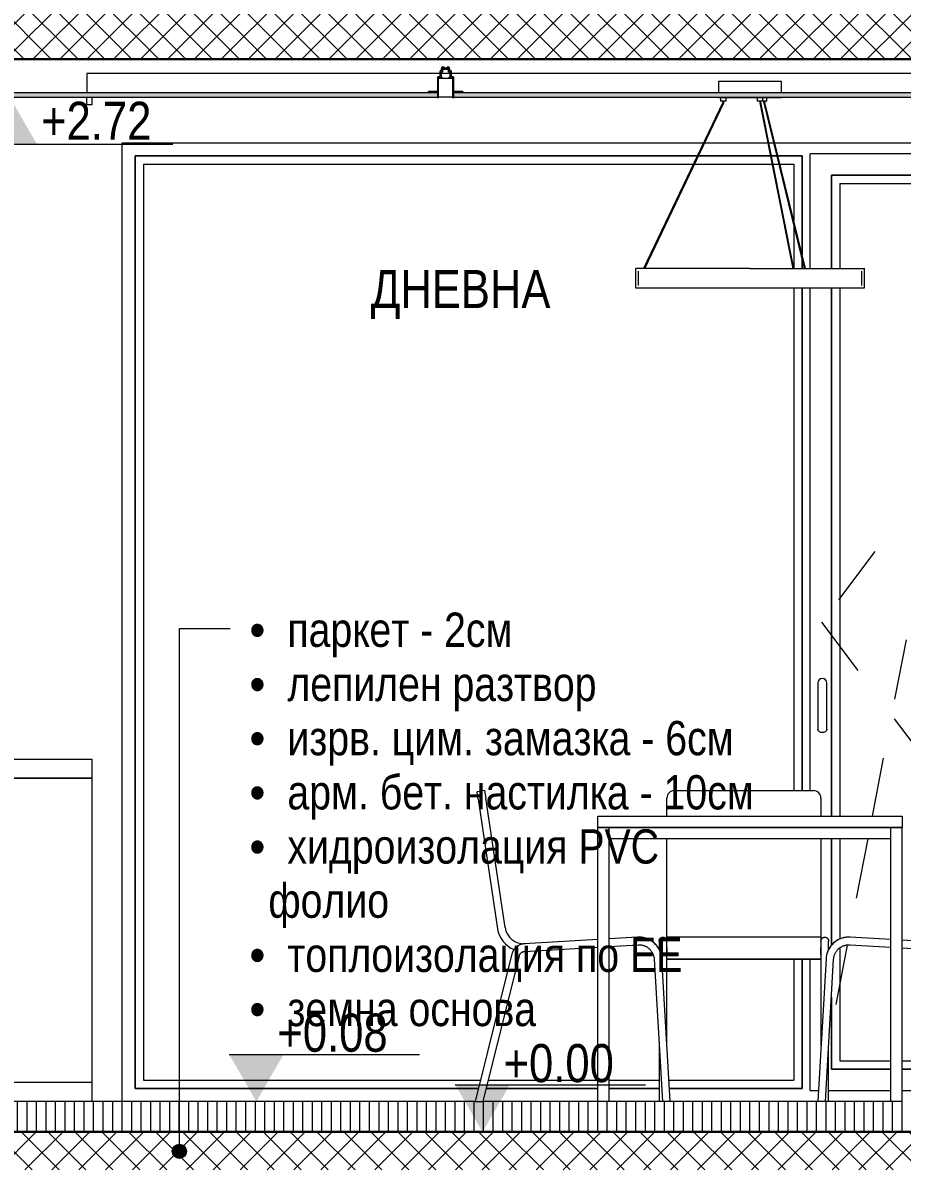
# Model space of a CAD drawing. Header units: centimetres. Extents: x 0 to 25250, y 0 to 2250.
# Drawn here: x 15772 to 16003.1, y 1397 to 1697 of the extents above; entities that cross this region are included whole.
import ezdxf

# ---------------------------------------------------------------- set-up
doc = ezdxf.new("R2010")
doc.units = ezdxf.units.CM
doc.linetypes.add('17-View-1$0$Dash', pattern=[31.75, 15.875, -15.875])
doc.linetypes.add('22-View-1$0$Dash', pattern=[31.75, 15.875, -15.875])
for name, color, linetype, lineweight in [('A-ANNO-NOTE', 7, 'Continuous', 9), ('A-AREA-IDEN', 7, 'Continuous', 9), ('A-CLNG', 7, 'Continuous', 15), ('A-CLNG-PATT', 7, 'Continuous', 15), ('A-FLOR-FNSH', 7, 'Continuous', 9), ('A-FLOR-LEVL', 7, 'Continuous', 9), ('A-FLOR-PATT', 7, 'Continuous', 9), ('A-GLAZ', 7, 'Continuous', 5), ('A-GLAZ-HDLN', 7, '17-View-1$0$Dash', 5), ('A-WALL', 7, 'Continuous', 9), ('E-LITE-EQPM', 7, 'Continuous', 9), ('G-ANNO-DIMS', 7, 'Continuous', 9), ('G-ANNO-TEXT', 7, 'Continuous', 9), ('I-FURN', 7, 'Continuous', 9)]:
    doc.layers.add(name, color=color, linetype=linetype, lineweight=lineweight)
doc.styles.add('22-View-1$0$Arial Narrow', font='ARIALN.TTF', dxfattribs={"height": 10})
doc.styles.add('22-View-1$0$Arial Narrow_1', font='ARIALN.TTF', dxfattribs={"height": 10})
doc.styles.add('22-View-1$0$Arial Narrow_2', font='ARIALN.TTF', dxfattribs={"height": 9})
pattern_1 = [(45, (15996.2383, 1739.3646), (-3.535534, 3.535534), []), (135, (15996.2383, 1739.3646), (-3.535534, -3.535534), [])]

# ---------------------------------------------------------------- blocks, each defined once
blk = doc.blocks.new('ПЛОТ - КУХНЕНСКИ-1872077-5-5')
at = {"layer": 'I-FURN', "color": 253, "true_color": 0xaaaaaa}
for p, q in [((-1392.14, 98), (-1272.14, 98)), ((-1272.14, 98), (-1272.14, 93)), ((-1272.14, 93), (-1392.14, 93)), ((-1392.14, 93), (-1272.14, 93)), ((-1272.14, 93), (-1272.14, 13)), ((-1272.14, 13), (-1392.14, 13)), ((-1272.14, 13), (-1272.14, 8))]:
    blk.add_line(p, q, dxfattribs=at)
blk = doc.blocks.new('DOUBLE - OK_F - 280x252-2419188-5-5')
at = {"layer": 'A-GLAZ'}
for p, q in [((-1260.74, 256.6), (-1260.74, 11.4)), ((-1112.96, 256.6), (-1260.74, 256.6)), ((-1260.74, 256.6), (-1112.96, 256.6)), ((-1260.74, 11.4), (-1260.74, 256.6)), ((-1093.79, 256.6), (-1112.64, 256.6)), ((-1112.64, 256.6), (-1093.79, 256.6)), ((-1092.09, 256.6), (-1093.49, 256.6)), ((-1093.49, 256.6), (-1092.09, 256.6)), ((-1085.44, 256.6), (-1091.8, 256.6)), ((-1091.8, 256.6), (-1085.44, 256.6)), ((-1085.44, 230.57), (-1085.44, 256.6)), ((-1085.44, 256.6), (-1085.44, 230.57)), ((-1083.34, 226.93), (-1083.34, 257.1)), ((-987.04, 257.1), (-1083.34, 257.1)), ((-987.04, 10.9), (-987.04, 257.1)), ((-1258.54, 254.4), (-1114.01, 254.4)), ((-1258.54, 254.4), (-1258.54, 13.6)), ((-1113.69, 254.4), (-1093.35, 254.4)), ((-1093.05, 254.4), (-1091.55, 254.4)), ((-1091.29, 254.4), (-1087.64, 254.4)), ((-1087.64, 254.4), (-1087.64, 239.59)), ((-1077.74, 251.5), (-1077.74, 226.93)), ((-992.64, 251.5), (-1077.74, 251.5)), ((-1077.74, 251.5), (-992.64, 251.5)), ((-1077.74, 226.93), (-1077.74, 251.5)), ((-1075.54, 249.3), (-994.84, 249.3)), ((-1075.54, 249.3), (-1075.54, 226.93)), ((-994.84, 249.3), (-994.84, 18.7)), ((-992.64, 16.5), (-992.64, 251.5)), ((-992.64, 251.5), (-992.64, 16.5)), ((-1087.64, 238.27), (-1087.64, 227.17)), ((-1085.44, 226.93), (-1085.44, 229.23)), ((-1085.44, 229.23), (-1085.44, 226.93)), ((-1087.64, 221.85), (-1087.64, 89.72)), ((-1085.44, 89.72), (-1085.44, 221.85)), ((-1085.44, 221.85), (-1085.44, 89.72)), ((-1083.34, 89.72), (-1083.34, 221.85)), ((-1077.74, 221.85), (-1077.74, 83)), ((-1077.74, 83), (-1077.74, 221.85)), ((-1075.54, 221.85), (-1075.54, 83)), ((-1081.34, 118), (-1081.34, 105.83)), ((-1078.94, 105.83), (-1078.94, 118)), ((-1077.74, 77), (-1077.74, 48.99)), ((-1077.74, 48.99), (-1077.74, 77)), ((-1075.54, 77), (-1075.54, 50.66)), ((-1075.54, 48.25), (-1075.54, 18.7)), ((-1087.64, 45.42), (-1087.64, 13.6)), ((-1085.44, 11.4), (-1085.44, 45.42)), ((-1085.44, 45.42), (-1085.44, 11.4)), ((-1083.34, 10.9), (-1083.34, 45.42)), ((-1077.74, 35.4), (-1077.74, 16.5)), ((-1077.74, 16.5), (-1077.74, 35.4)), ((-1075.54, 18.7), (-1062.14, 18.7)), ((-1059.14, 18.7), (-1034.84, 18.7)), ((-1032.78, 18.7), (-994.84, 18.7)), ((-1077.74, 16.5), (-1062.14, 16.5)), ((-1062.14, 16.5), (-1077.74, 16.5)), ((-1059.14, 16.5), (-1034.29, 16.5)), ((-1034.29, 16.5), (-1059.14, 16.5)), ((-1032.23, 16.5), (-992.64, 16.5)), ((-992.64, 16.5), (-1032.23, 16.5)), ((-1258.54, 13.6), (-1169.98, 13.6)), ((-1167.92, 13.6), (-1139.14, 13.6)), ((-1136.14, 13.6), (-1123, 13.6)), ((-1120.47, 13.6), (-1087.64, 13.6)), ((-1260.74, 11.4), (-1170.53, 11.4)), ((-1170.53, 11.4), (-1260.74, 11.4)), ((-1168.47, 11.4), (-1139.14, 11.4)), ((-1139.14, 11.4), (-1168.47, 11.4)), ((-1136.14, 11.4), (-1123, 11.4)), ((-1123, 11.4), (-1136.14, 11.4)), ((-1120.34, 11.4), (-1085.44, 11.4)), ((-1085.44, 11.4), (-1120.34, 11.4)), ((-1083.34, 10.9), (-1081.17, 10.9)), ((-1078.49, 10.9), (-1062.14, 10.9)), ((-1059.14, 10.9), (-1032.9, 10.9)), ((-1030.84, 10.9), (-987.04, 10.9))]:
    blk.add_line(p, q, dxfattribs=at)
at = {"layer": 'A-GLAZ', "flags": 128}
for points in [[(-1081.34, 105.83), (-1081.32, 105.68), (-1081.25, 105.53), (-1081.14, 105.39), (-1080.99, 105.27), (-1080.81, 105.18), (-1080.6, 105.1), (-1080.38, 105.06), (-1080.14, 105.04), (-1079.91, 105.06), (-1079.68, 105.1), (-1079.48, 105.18), (-1079.3, 105.27), (-1079.15, 105.39), (-1079.04, 105.53), (-1078.97, 105.68), (-1078.94, 105.83)], [(-1081.25, 105.53), (-1081.32, 105.68), (-1081.34, 105.83)], [(-1078.94, 105.83), (-1078.97, 105.68), (-1079.04, 105.53)]]:
    blk.add_lwpolyline(points, dxfattribs=at)
at = {"layer": 'A-GLAZ'}
blk.add_arc((-1080.14, 118), 1.2, 0, 180, dxfattribs=at)
at = {"layer": 'A-GLAZ-HDLN'}
for p, q in [((-990.04, 254.1), (-1080.34, 134)), ((-1034.14, 254.1), (-1067.05, 83)), ((-990.04, 13.9), (-1034.14, 254.1)), ((-1080.34, 134), (-1034.99, 73.68)), ((-1068.21, 77), (-1073.18, 51.15)), ((-1033.31, 71.44), (-990.04, 13.9)), ((-1073.58, 49.05), (-1078.41, 23.95))]:
    blk.add_line(p, q, dxfattribs=at)
blk = doc.blocks.new('Stuhl-04 - Typ1-2238233-5-5')
at = {"layer": 'I-FURN', "color": 253, "true_color": 0xaaaaaa}
for p, q in [((-1168.89, 89.72), (-1170.87, 89.42)), ((-1170.57, 87.44), (-1170.87, 89.42)), ((-1170.57, 87.44), (-1165.49, 53.41)), ((-1168.89, 89.72), (-1168.59, 87.74)), ((-1163.51, 53.71), (-1168.59, 87.74)), ((-1128.67, 51.18), (-1136.14, 50.74)), ((-1139.14, 50.57), (-1158.51, 49.44)), ((-1158.39, 47.45), (-1139.14, 48.57)), ((-1136.14, 48.74), (-1128.55, 49.18)), ((-1161.7, 46.8), (-1171.37, 8)), ((-1169.31, 8), (-1159.76, 46.31)), ((-1124.33, 45.42), (-1122.15, 8)), ((-1120.15, 8.06), (-1122.33, 45.54)), ((-1120.15, 8.06), (-1121.15, 8))]:
    blk.add_line(p, q, dxfattribs=at)
at = {"layer": 'I-FURN', "color": 253, "true_color": 0xaaaaaa, "flags": 128}
for points in [[(-1122.33, 45.54), (-1122.35, 45.78), (-1122.38, 46.02), (-1122.41, 46.25), (-1122.46, 46.49), (-1122.52, 46.72), (-1122.58, 46.95), (-1122.66, 47.18), (-1122.74, 47.4), (-1122.84, 47.63), (-1122.94, 47.84), (-1123.05, 48.06), (-1123.17, 48.26), (-1123.29, 48.47), (-1123.43, 48.67), (-1123.57, 48.86), (-1123.72, 49.05), (-1123.88, 49.23), (-1124.05, 49.4), (-1124.22, 49.57), (-1124.4, 49.73), (-1124.58, 49.88), (-1124.77, 50.03), (-1124.97, 50.17), (-1125.17, 50.3), (-1125.38, 50.42), (-1125.59, 50.53), (-1125.8, 50.64), (-1126.02, 50.73), (-1126.25, 50.82), (-1126.47, 50.9), (-1126.7, 50.97), (-1126.94, 51.03), (-1127.17, 51.08), (-1127.41, 51.12), (-1127.65, 51.15), (-1127.88, 51.17), (-1128.12, 51.19), (-1128.36, 51.19), (-1128.6, 51.18), (-1128.67, 51.18)], [(-1122.33, 45.54), (-1122.35, 45.78), (-1122.38, 46.02), (-1122.41, 46.25), (-1122.46, 46.49), (-1122.52, 46.72), (-1122.58, 46.95), (-1122.66, 47.18), (-1122.74, 47.4), (-1122.84, 47.63), (-1122.94, 47.84), (-1123.05, 48.06), (-1123.17, 48.26), (-1123.29, 48.47), (-1123.43, 48.67), (-1123.57, 48.86), (-1123.72, 49.05), (-1123.88, 49.23), (-1124.05, 49.4), (-1124.22, 49.57), (-1124.4, 49.73), (-1124.58, 49.88), (-1124.77, 50.03), (-1124.97, 50.17), (-1125.17, 50.3), (-1125.38, 50.42), (-1125.59, 50.53), (-1125.8, 50.64), (-1126.02, 50.73), (-1126.25, 50.82), (-1126.47, 50.9), (-1126.7, 50.97), (-1126.94, 51.03), (-1127.17, 51.08), (-1127.41, 51.12), (-1127.65, 51.15), (-1127.88, 51.17), (-1128.12, 51.19), (-1128.36, 51.19), (-1128.6, 51.18), (-1128.67, 51.18)], [(-1158.51, 49.44), (-1158.65, 49.43), (-1158.79, 49.42), (-1158.93, 49.39), (-1159.06, 49.37), (-1159.2, 49.33), (-1159.33, 49.29), (-1159.47, 49.25), (-1159.6, 49.2), (-1159.73, 49.15), (-1159.85, 49.09), (-1159.98, 49.02), (-1160.1, 48.95), (-1160.22, 48.88), (-1160.33, 48.8), (-1160.45, 48.72), (-1160.55, 48.63), (-1160.66, 48.54), (-1160.76, 48.44), (-1160.86, 48.34), (-1160.95, 48.24), (-1161.04, 48.13), (-1161.13, 48.02), (-1161.21, 47.9), (-1161.28, 47.79), (-1161.36, 47.67), (-1161.42, 47.54), (-1161.48, 47.42), (-1161.54, 47.29), (-1161.59, 47.16), (-1161.64, 47.03), (-1161.68, 46.89), (-1161.7, 46.8)], [(-1128.55, 49.18), (-1128.39, 49.19), (-1128.23, 49.19), (-1128.07, 49.18), (-1127.91, 49.17), (-1127.75, 49.15), (-1127.6, 49.12), (-1127.44, 49.09), (-1127.28, 49.05), (-1127.13, 49.01), (-1126.98, 48.96), (-1126.83, 48.9), (-1126.68, 48.84), (-1126.54, 48.77), (-1126.4, 48.7), (-1126.26, 48.62), (-1126.12, 48.53), (-1125.99, 48.44), (-1125.86, 48.34), (-1125.74, 48.24), (-1125.62, 48.14), (-1125.5, 48.03), (-1125.39, 47.91), (-1125.28, 47.79), (-1125.18, 47.67), (-1125.09, 47.54), (-1124.99, 47.41), (-1124.91, 47.28), (-1124.83, 47.14), (-1124.75, 47), (-1124.68, 46.85), (-1124.62, 46.71), (-1124.56, 46.56), (-1124.51, 46.41), (-1124.46, 46.25), (-1124.42, 46.1), (-1124.39, 45.94), (-1124.36, 45.78), (-1124.34, 45.62), (-1124.33, 45.46), (-1124.33, 45.42)], [(-1161.15, 47.98), (-1161.21, 47.9), (-1161.28, 47.79), (-1161.36, 47.67), (-1161.42, 47.54), (-1161.48, 47.42), (-1161.54, 47.29), (-1161.59, 47.16), (-1161.64, 47.03), (-1161.68, 46.89), (-1161.7, 46.8)], [(-1159.76, 46.31), (-1159.75, 46.37), (-1159.73, 46.43), (-1159.71, 46.48), (-1159.68, 46.54), (-1159.66, 46.59), (-1159.63, 46.65), (-1159.6, 46.7), (-1159.57, 46.75), (-1159.54, 46.8), (-1159.5, 46.85), (-1159.47, 46.9), (-1159.43, 46.94), (-1159.39, 46.99), (-1159.35, 47.03), (-1159.3, 47.07), (-1159.26, 47.11), (-1159.21, 47.15), (-1159.16, 47.18), (-1159.11, 47.21), (-1159.06, 47.25), (-1159.01, 47.27), (-1158.95, 47.3), (-1158.9, 47.33), (-1158.84, 47.35), (-1158.79, 47.37), (-1158.73, 47.39), (-1158.67, 47.4), (-1158.61, 47.42), (-1158.55, 47.43), (-1158.49, 47.44), (-1158.43, 47.44), (-1158.39, 47.45)], [(-1171.37, 8), (-1171.34, 8), (-1171.26, 8), (-1171.11, 8), (-1170.93, 8), (-1170.71, 8), (-1170.47, 8), (-1170.22, 8), (-1169.98, 8), (-1169.76, 8), (-1169.57, 8), (-1169.43, 8), (-1169.34, 8), (-1169.31, 8)], [(-1121.15, 8), (-1121.37, 8), (-1121.58, 8), (-1121.77, 8), (-1121.93, 8), (-1122.05, 8), (-1122.12, 8), (-1122.15, 8)]]:
    blk.add_lwpolyline(points, dxfattribs=at)
at = {"layer": 'I-FURN', "color": 253, "true_color": 0xaaaaaa}
for centre, radius, start, end in [((-1158.56, 54.45), 7, 188.5, 248.4341), ((-1158.56, 54.45), 5, 188.5, 273.3303), ((-1128.32, 45.19), 6, 73.3016, 93.3303), ((-1128.32, 45.19), 6, 28.3016, 68.3589), ((-1128.32, 45.19), 6, 3.3303, 23.3589)]:
    blk.add_arc(centre, radius, start, end, dxfattribs=at)
blk = doc.blocks.new('Stuhl-04 - Typ1-V1-5-5')
at = {"layer": 'I-FURN', "color": 253, "true_color": 0xaaaaaa, "flags": 128}
for points in [[(-1122.94, 47.84), (-1123.05, 48.06), (-1123.17, 48.26), (-1123.29, 48.47), (-1123.43, 48.67), (-1123.57, 48.86), (-1123.72, 49.05), (-1123.88, 49.23), (-1124.05, 49.4), (-1124.22, 49.57), (-1124.4, 49.73), (-1124.58, 49.88), (-1124.77, 50.03), (-1124.97, 50.17), (-1125.17, 50.3), (-1125.38, 50.42), (-1125.59, 50.53), (-1125.8, 50.64), (-1126.02, 50.73), (-1126.25, 50.82), (-1126.47, 50.9), (-1126.7, 50.97), (-1126.94, 51.03), (-1127.17, 51.08), (-1127.41, 51.12), (-1127.65, 51.15), (-1127.88, 51.17), (-1128.12, 51.19), (-1128.36, 51.19), (-1128.6, 51.18), (-1128.67, 51.18)], [(-1122.33, 45.54), (-1122.35, 45.78), (-1122.38, 46.02), (-1122.41, 46.25), (-1122.46, 46.49), (-1122.52, 46.72), (-1122.58, 46.95), (-1122.66, 47.18), (-1122.74, 47.4), (-1122.84, 47.63), (-1122.94, 47.84), (-1123.05, 48.06), (-1123.17, 48.26), (-1123.29, 48.47), (-1123.43, 48.67), (-1123.57, 48.86), (-1123.72, 49.05), (-1123.88, 49.23), (-1124.05, 49.4), (-1124.22, 49.57), (-1124.4, 49.73), (-1124.58, 49.88), (-1124.77, 50.03), (-1124.97, 50.17), (-1125.17, 50.3), (-1125.38, 50.42), (-1125.59, 50.53), (-1125.8, 50.64), (-1126.02, 50.73), (-1126.25, 50.82), (-1126.47, 50.9), (-1126.7, 50.97), (-1126.94, 51.03), (-1127.17, 51.08), (-1127.41, 51.12), (-1127.65, 51.15), (-1127.88, 51.17), (-1128.12, 51.19), (-1128.36, 51.19), (-1128.6, 51.18), (-1128.67, 51.18)], [(-1161.15, 47.98), (-1161.21, 47.9), (-1161.28, 47.79), (-1161.36, 47.67), (-1161.42, 47.54), (-1161.48, 47.42), (-1161.54, 47.29), (-1161.59, 47.16), (-1161.64, 47.03), (-1161.68, 46.89), (-1161.7, 46.8)], [(-1161.15, 47.98), (-1161.21, 47.9), (-1161.28, 47.79), (-1161.36, 47.67), (-1161.42, 47.54), (-1161.48, 47.42), (-1161.54, 47.29), (-1161.59, 47.16), (-1161.64, 47.03), (-1161.68, 46.89), (-1161.7, 46.8)]]:
    blk.add_lwpolyline(points, dxfattribs=at)
blk = doc.blocks.new('Stuhl-04 - Typ1-2239621-5-5')
at = {"layer": 'I-FURN', "color": 253, "true_color": 0xaaaaaa}
for p, q in [((-1032.89, 87.74), (-1037.98, 53.71)), ((-1036, 53.41), (-1030.92, 87.44)), ((-1032.89, 87.74), (-1032.6, 89.72)), ((-1030.62, 89.42), (-1032.6, 89.72)), ((-1030.62, 89.42), (-1030.92, 87.44)), ((-1062.14, 50.56), (-1072.82, 51.18)), ((-1072.93, 49.18), (-1062.14, 48.55)), ((-1042.98, 49.44), (-1059.14, 50.38)), ((-1059.14, 48.38), (-1043.09, 47.45)), ((-1079.16, 45.54), (-1081.34, 8.06)), ((-1079.34, 8), (-1077.16, 45.42)), ((-1041.73, 46.31), (-1032.17, 8)), ((-1030.11, 8), (-1039.79, 46.8)), ((-1080.34, 8), (-1081.34, 8.06))]:
    blk.add_line(p, q, dxfattribs=at)
at = {"layer": 'I-FURN', "color": 253, "true_color": 0xaaaaaa, "flags": 128}
for points in [[(-1072.82, 51.18), (-1073.06, 51.19), (-1073.3, 51.19), (-1073.54, 51.18), (-1073.78, 51.16), (-1074.02, 51.13), (-1074.25, 51.09), (-1074.49, 51.04), (-1074.72, 50.98), (-1074.95, 50.92), (-1075.18, 50.84), (-1075.4, 50.76), (-1075.62, 50.66), (-1075.84, 50.56), (-1076.05, 50.45), (-1076.26, 50.33), (-1076.46, 50.2), (-1076.66, 50.07), (-1076.85, 49.92), (-1077.04, 49.77), (-1077.22, 49.61), (-1077.39, 49.45), (-1077.56, 49.27), (-1077.72, 49.1), (-1077.87, 48.91), (-1078.02, 48.72), (-1078.16, 48.52), (-1078.29, 48.32), (-1078.41, 48.11), (-1078.52, 47.9), (-1078.62, 47.68), (-1078.72, 47.46), (-1078.81, 47.24), (-1078.88, 47.01), (-1078.95, 46.78), (-1079.01, 46.55), (-1079.06, 46.32), (-1079.1, 46.08), (-1079.13, 45.84), (-1079.15, 45.6), (-1079.16, 45.54)], [(-1072.82, 51.18), (-1073.06, 51.19), (-1073.3, 51.19), (-1073.54, 51.18), (-1073.78, 51.16), (-1074.02, 51.13), (-1074.25, 51.09), (-1074.49, 51.04), (-1074.72, 50.98), (-1074.95, 50.92), (-1075.18, 50.84), (-1075.4, 50.76), (-1075.62, 50.66), (-1075.84, 50.56), (-1076.05, 50.45), (-1076.26, 50.33), (-1076.46, 50.2), (-1076.66, 50.07), (-1076.85, 49.92), (-1077.04, 49.77), (-1077.22, 49.61), (-1077.39, 49.45), (-1077.56, 49.27), (-1077.72, 49.1), (-1077.87, 48.91), (-1078.02, 48.72), (-1078.16, 48.52), (-1078.29, 48.32), (-1078.41, 48.11), (-1078.52, 47.9), (-1078.62, 47.68), (-1078.72, 47.46), (-1078.81, 47.24), (-1078.88, 47.01), (-1078.95, 46.78), (-1079.01, 46.55), (-1079.06, 46.32), (-1079.1, 46.08), (-1079.13, 45.84), (-1079.15, 45.6), (-1079.16, 45.54)], [(-1077.16, 45.42), (-1077.15, 45.58), (-1077.13, 45.74), (-1077.1, 45.9), (-1077.07, 46.05), (-1077.03, 46.21), (-1076.99, 46.36), (-1076.94, 46.52), (-1076.88, 46.67), (-1076.82, 46.81), (-1076.75, 46.96), (-1076.68, 47.1), (-1076.6, 47.24), (-1076.52, 47.38), (-1076.43, 47.51), (-1076.33, 47.64), (-1076.23, 47.76), (-1076.13, 47.88), (-1076.02, 48), (-1075.9, 48.11), (-1075.78, 48.22), (-1075.66, 48.32), (-1075.53, 48.42), (-1075.4, 48.51), (-1075.27, 48.59), (-1075.13, 48.68), (-1074.99, 48.75), (-1074.84, 48.82), (-1074.7, 48.88), (-1074.55, 48.94), (-1074.4, 49), (-1074.24, 49.04), (-1074.09, 49.08), (-1073.93, 49.12), (-1073.78, 49.14), (-1073.62, 49.16), (-1073.46, 49.18), (-1073.3, 49.19), (-1073.14, 49.19), (-1072.98, 49.18), (-1072.93, 49.18)], [(-1039.79, 46.8), (-1039.82, 46.93), (-1039.86, 47.06), (-1039.91, 47.2), (-1039.96, 47.33), (-1040.02, 47.45), (-1040.08, 47.58), (-1040.15, 47.7), (-1040.22, 47.82), (-1040.3, 47.94), (-1040.38, 48.05), (-1040.47, 48.16), (-1040.56, 48.27), (-1040.66, 48.37), (-1040.75, 48.47), (-1040.86, 48.57), (-1040.96, 48.66), (-1041.07, 48.74), (-1041.19, 48.82), (-1041.3, 48.9), (-1041.42, 48.97), (-1041.55, 49.04), (-1041.67, 49.11), (-1041.8, 49.16), (-1041.93, 49.22), (-1042.06, 49.26), (-1042.19, 49.31), (-1042.33, 49.34), (-1042.46, 49.37), (-1042.6, 49.4), (-1042.74, 49.42), (-1042.88, 49.44), (-1042.98, 49.44)], [(-1043.09, 47.45), (-1043.03, 47.44), (-1042.98, 47.43), (-1042.92, 47.43), (-1042.86, 47.41), (-1042.8, 47.4), (-1042.74, 47.38), (-1042.68, 47.36), (-1042.63, 47.34), (-1042.57, 47.32), (-1042.52, 47.29), (-1042.47, 47.27), (-1042.41, 47.24), (-1042.36, 47.2), (-1042.31, 47.17), (-1042.26, 47.14), (-1042.22, 47.1), (-1042.17, 47.06), (-1042.13, 47.02), (-1042.09, 46.97), (-1042.05, 46.93), (-1042.01, 46.88), (-1041.97, 46.84), (-1041.94, 46.79), (-1041.9, 46.74), (-1041.87, 46.68), (-1041.85, 46.63), (-1041.82, 46.58), (-1041.8, 46.52), (-1041.77, 46.47), (-1041.75, 46.41), (-1041.74, 46.35), (-1041.73, 46.31)], [(-1039.79, 46.8), (-1039.82, 46.93), (-1039.86, 47.06), (-1039.91, 47.2), (-1039.96, 47.33), (-1040.02, 47.45), (-1040.08, 47.58), (-1040.15, 47.7), (-1040.22, 47.82), (-1040.3, 47.94)], [(-1079.34, 8), (-1079.36, 8), (-1079.44, 8), (-1079.56, 8), (-1079.72, 8), (-1079.9, 8), (-1080.12, 8), (-1080.34, 8)], [(-1032.17, 8), (-1032.14, 8), (-1032.06, 8), (-1031.91, 8), (-1031.73, 8), (-1031.51, 8), (-1031.27, 8), (-1031.02, 8), (-1030.78, 8), (-1030.56, 8), (-1030.37, 8), (-1030.23, 8), (-1030.14, 8), (-1030.11, 8)]]:
    blk.add_lwpolyline(points, dxfattribs=at)
at = {"layer": 'I-FURN', "color": 253, "true_color": 0xaaaaaa}
for centre, radius, start, end in [((-1073.17, 45.19), 6, 86.6697, 106.6984), ((-1042.92, 54.45), 5, 266.6697, 351.5), ((-1042.92, 54.45), 7, 291.5659, 351.5), ((-1073.17, 45.19), 6, 111.6411, 151.6984), ((-1073.17, 45.19), 6, 156.6411, 176.6697)]:
    blk.add_arc(centre, radius, start, end, dxfattribs=at)
blk = doc.blocks.new('Stuhl-04 - Typ1-V2-5-5')
at = {"layer": 'I-FURN', "color": 253, "true_color": 0xaaaaaa, "flags": 128}
for points in [[(-1072.82, 51.18), (-1073.06, 51.19), (-1073.3, 51.19), (-1073.54, 51.18), (-1073.78, 51.16), (-1074.02, 51.13), (-1074.25, 51.09), (-1074.49, 51.04), (-1074.72, 50.98), (-1074.95, 50.92), (-1075.18, 50.84), (-1075.4, 50.76), (-1075.62, 50.66), (-1075.84, 50.56), (-1076.05, 50.45), (-1076.26, 50.33), (-1076.46, 50.2), (-1076.66, 50.07), (-1076.85, 49.92), (-1077.04, 49.77), (-1077.22, 49.61), (-1077.39, 49.45), (-1077.56, 49.27), (-1077.72, 49.1), (-1077.87, 48.91), (-1078.02, 48.72), (-1078.16, 48.52), (-1078.29, 48.32), (-1078.41, 48.11), (-1078.52, 47.9), (-1078.62, 47.68), (-1078.72, 47.46), (-1078.81, 47.24), (-1078.88, 47.01), (-1078.95, 46.78), (-1079.01, 46.55), (-1079.06, 46.32), (-1079.1, 46.08), (-1079.13, 45.84), (-1079.15, 45.6), (-1079.16, 45.54)], [(-1072.82, 51.18), (-1073.06, 51.19), (-1073.3, 51.19), (-1073.54, 51.18), (-1073.78, 51.16), (-1074.02, 51.13), (-1074.25, 51.09), (-1074.49, 51.04), (-1074.72, 50.98), (-1074.95, 50.92), (-1075.18, 50.84), (-1075.4, 50.76), (-1075.62, 50.66), (-1075.84, 50.56), (-1076.05, 50.45), (-1076.26, 50.33), (-1076.46, 50.2), (-1076.66, 50.07), (-1076.85, 49.92), (-1077.04, 49.77), (-1077.22, 49.61), (-1077.39, 49.45), (-1077.56, 49.27), (-1077.72, 49.1), (-1077.87, 48.91), (-1078.02, 48.72), (-1078.16, 48.52), (-1078.29, 48.32), (-1078.41, 48.11), (-1078.46, 48.01)], [(-1039.79, 46.8), (-1039.82, 46.93), (-1039.86, 47.06), (-1039.91, 47.2), (-1039.96, 47.33), (-1040.02, 47.45), (-1040.08, 47.58), (-1040.15, 47.7), (-1040.22, 47.82), (-1040.3, 47.94)], [(-1039.79, 46.8), (-1039.82, 46.93), (-1039.86, 47.06), (-1039.91, 47.2), (-1039.96, 47.33), (-1040.02, 47.45), (-1040.08, 47.58), (-1040.15, 47.7), (-1040.22, 47.82), (-1040.3, 47.94)]]:
    blk.add_lwpolyline(points, dxfattribs=at)
blk = doc.blocks.new('Stuhl-04 - Typ1-V3-5-5')
at = {"layer": 'I-FURN', "color": 253, "true_color": 0xaaaaaa}
for p, q in [((-1120.99, 83), (-1120.99, 87.74)), ((-1118.99, 89.72), (-1082.49, 89.72)), ((-1080.49, 87.74), (-1080.49, 83)), ((-1120.99, 53.71), (-1120.99, 77)), ((-1080.49, 77), (-1080.49, 53.71)), ((-1120.99, 51.16), (-1120.99, 53.71)), ((-1080.49, 51.19), (-1120.99, 51.19)), ((-1120.99, 45.54), (-1120.99, 51.18)), ((-1080.49, 53.71), (-1080.49, 51.16)), ((-1080.49, 51.18), (-1080.49, 45.54)), ((-1123, 50.18), (-1123, 48.44)), ((-1121, 48.44), (-1121, 50.18)), ((-1080.49, 50.18), (-1080.49, 48.44)), ((-1078.49, 48.44), (-1078.49, 50.18)), ((-1121, 45.48), (-1121, 46.55)), ((-1121, 22.71), (-1121, 45.48)), ((-1120.99, 45.42), (-1120.99, 45.54)), ((-1120.99, 45.54), (-1080.49, 45.54)), ((-1120.99, 45.42), (-1080.49, 45.42)), ((-1080.49, 46.55), (-1080.49, 45.48)), ((-1080.49, 45.54), (-1080.49, 45.42)), ((-1080.49, 45.48), (-1080.49, 22.71)), ((-1123, 22.65), (-1123, 8)), ((-1078.49, 8), (-1078.49, 22.65))]:
    blk.add_line(p, q, dxfattribs=at)
at = {"layer": 'I-FURN', "color": 253, "true_color": 0xaaaaaa, "flags": 128}
for points in [[(-1123, 50.19), (-1123, 50.23), (-1123, 50.27), (-1122.99, 50.31), (-1122.99, 50.35), (-1122.98, 50.39), (-1122.97, 50.43), (-1122.96, 50.47), (-1122.95, 50.5), (-1122.94, 50.54), (-1122.92, 50.58), (-1122.91, 50.62), (-1122.89, 50.65), (-1122.87, 50.69), (-1122.85, 50.72), (-1122.83, 50.75), (-1122.8, 50.79), (-1122.78, 50.82), (-1122.75, 50.85), (-1122.73, 50.88), (-1122.7, 50.91), (-1122.67, 50.93), (-1122.64, 50.96), (-1122.61, 50.98), (-1122.57, 51.01), (-1122.54, 51.03), (-1122.51, 51.05), (-1122.47, 51.07), (-1122.44, 51.09), (-1122.4, 51.11), (-1122.36, 51.12), (-1122.33, 51.14), (-1122.29, 51.15), (-1122.25, 51.16), (-1122.21, 51.17), (-1122.17, 51.17), (-1122.13, 51.18), (-1122.09, 51.19), (-1122.05, 51.19), (-1122.01, 51.19), (-1122, 51.19)], [(-1122, 51.19), (-1121.96, 51.19), (-1121.92, 51.19), (-1121.88, 51.18), (-1121.84, 51.18), (-1121.8, 51.17), (-1121.76, 51.16), (-1121.73, 51.15), (-1121.69, 51.14), (-1121.65, 51.13), (-1121.61, 51.11), (-1121.58, 51.09), (-1121.54, 51.08), (-1121.5, 51.06), (-1121.47, 51.04), (-1121.44, 51.01), (-1121.4, 50.99), (-1121.37, 50.97), (-1121.34, 50.94), (-1121.31, 50.91), (-1121.28, 50.89), (-1121.26, 50.86), (-1121.23, 50.83), (-1121.21, 50.8), (-1121.18, 50.76), (-1121.16, 50.73), (-1121.14, 50.7), (-1121.12, 50.66), (-1121.1, 50.63), (-1121.08, 50.59), (-1121.07, 50.55), (-1121.06, 50.51), (-1121.04, 50.48), (-1121.03, 50.44), (-1121.02, 50.4), (-1121.02, 50.36), (-1121.01, 50.32), (-1121.01, 50.28), (-1121, 50.24), (-1121, 50.2), (-1121, 50.19)], [(-1080.49, 50.19), (-1080.48, 50.23), (-1080.48, 50.27), (-1080.48, 50.31), (-1080.47, 50.35), (-1080.47, 50.39), (-1080.46, 50.43), (-1080.45, 50.47), (-1080.43, 50.5), (-1080.42, 50.54), (-1080.41, 50.58), (-1080.39, 50.62), (-1080.37, 50.65), (-1080.35, 50.69), (-1080.33, 50.72), (-1080.31, 50.75), (-1080.29, 50.79), (-1080.26, 50.82), (-1080.24, 50.85), (-1080.21, 50.88), (-1080.18, 50.91), (-1080.15, 50.93), (-1080.12, 50.96), (-1080.09, 50.98), (-1080.06, 51.01), (-1080.03, 51.03), (-1079.99, 51.05), (-1079.96, 51.07), (-1079.92, 51.09), (-1079.88, 51.11), (-1079.85, 51.12), (-1079.81, 51.14), (-1079.77, 51.15), (-1079.73, 51.16), (-1079.69, 51.17), (-1079.66, 51.17), (-1079.62, 51.18), (-1079.58, 51.19), (-1079.54, 51.19), (-1079.5, 51.19), (-1079.49, 51.19)], [(-1079.49, 51.19), (-1079.45, 51.19), (-1079.41, 51.19), (-1079.37, 51.18), (-1079.33, 51.18), (-1079.29, 51.17), (-1079.25, 51.16), (-1079.21, 51.15), (-1079.17, 51.14), (-1079.13, 51.13), (-1079.1, 51.11), (-1079.06, 51.09), (-1079.02, 51.08), (-1078.99, 51.06), (-1078.95, 51.04), (-1078.92, 51.01), (-1078.89, 50.99), (-1078.86, 50.97), (-1078.83, 50.94), (-1078.8, 50.91), (-1078.77, 50.89), (-1078.74, 50.86), (-1078.71, 50.83), (-1078.69, 50.8), (-1078.67, 50.76), (-1078.64, 50.73), (-1078.62, 50.7), (-1078.6, 50.66), (-1078.59, 50.63), (-1078.57, 50.59), (-1078.55, 50.55), (-1078.54, 50.51), (-1078.53, 50.48), (-1078.52, 50.44), (-1078.51, 50.4), (-1078.5, 50.36), (-1078.49, 50.32), (-1078.49, 50.28), (-1078.49, 50.24), (-1078.49, 50.2), (-1078.49, 50.19)], [(-1123, 50.18), (-1123, 50.19), (-1123, 50.19)], [(-1123, 50.19), (-1123, 50.19), (-1123, 50.17), (-1123, 50.15), (-1123, 50.13), (-1123, 50.09), (-1123, 50.05), (-1123, 49.99), (-1123, 49.94), (-1123, 49.87), (-1123, 49.79), (-1123, 49.71), (-1123, 49.62), (-1123, 49.53), (-1123, 49.43), (-1123, 49.32), (-1123, 49.2), (-1123, 49.08), (-1123, 48.95), (-1123, 48.81), (-1123, 48.67), (-1123, 48.53), (-1123, 48.38), (-1123, 48.22), (-1123, 48.06), (-1123, 47.91)], [(-1123, 47.94), (-1123, 48), (-1123, 48.06), (-1123, 48.11), (-1123, 48.16), (-1123, 48.2), (-1123, 48.25), (-1123, 48.28), (-1123, 48.32), (-1123, 48.35), (-1123, 48.37), (-1123, 48.4), (-1123, 48.41), (-1123, 48.43), (-1123, 48.44), (-1123, 48.44)], [(-1121, 45.48), (-1121, 45.68), (-1121, 45.88), (-1121, 46.08), (-1121, 46.27), (-1121, 46.47), (-1121, 46.66), (-1121, 46.85), (-1121, 47.04), (-1121, 47.22), (-1121, 47.4), (-1121, 47.58), (-1121, 47.75), (-1121, 47.92), (-1121, 48.09), (-1121, 48.25), (-1121, 48.4), (-1121, 48.55), (-1121, 48.7), (-1121, 48.84), (-1121, 48.97), (-1121, 49.1), (-1121, 49.22), (-1121, 49.34), (-1121, 49.44), (-1121, 49.55), (-1121, 49.64), (-1121, 49.73), (-1121, 49.81), (-1121, 49.88), (-1121, 49.95), (-1121, 50), (-1121, 50.05), (-1121, 50.1), (-1121, 50.13), (-1121, 50.16), (-1121, 50.18), (-1121, 50.19), (-1121, 50.19)], [(-1121, 50.19), (-1121, 50.19), (-1121, 50.18)], [(-1121, 48.44), (-1121, 48.44), (-1121, 48.42), (-1121, 48.41), (-1121, 48.39), (-1121, 48.37), (-1121, 48.34), (-1121, 48.31), (-1121, 48.27), (-1121, 48.23), (-1121, 48.19), (-1121, 48.14), (-1121, 48.1), (-1121, 48.04), (-1121, 47.99), (-1121, 47.93), (-1121, 47.86), (-1121, 47.8), (-1121, 47.73), (-1121, 47.66), (-1121, 47.58), (-1121, 47.51), (-1121, 47.43), (-1121, 47.35), (-1121, 47.26), (-1121, 47.18), (-1121, 47.09), (-1121, 47), (-1121, 46.91), (-1121, 46.81), (-1121, 46.72), (-1121, 46.62), (-1121, 46.55)], [(-1080.49, 50.18), (-1080.49, 50.19), (-1080.49, 50.19)], [(-1080.49, 50.19), (-1080.49, 50.19), (-1080.49, 50.17), (-1080.49, 50.15), (-1080.49, 50.13), (-1080.49, 50.09), (-1080.49, 50.05), (-1080.49, 49.99), (-1080.49, 49.94), (-1080.49, 49.87), (-1080.49, 49.79), (-1080.49, 49.71), (-1080.49, 49.62), (-1080.49, 49.53), (-1080.49, 49.43), (-1080.49, 49.32), (-1080.49, 49.2), (-1080.49, 49.08), (-1080.49, 48.95), (-1080.49, 48.81), (-1080.49, 48.67), (-1080.49, 48.53), (-1080.49, 48.38), (-1080.49, 48.22), (-1080.49, 48.06), (-1080.49, 47.89), (-1080.49, 47.72), (-1080.49, 47.55), (-1080.49, 47.37), (-1080.49, 47.19), (-1080.49, 47), (-1080.49, 46.81), (-1080.49, 46.62), (-1080.49, 46.43), (-1080.49, 46.24), (-1080.49, 46.04), (-1080.49, 45.84), (-1080.49, 45.64), (-1080.49, 45.48)], [(-1080.49, 46.55), (-1080.49, 46.65), (-1080.49, 46.75), (-1080.49, 46.84), (-1080.49, 46.93), (-1080.49, 47.02), (-1080.49, 47.11), (-1080.49, 47.2), (-1080.49, 47.29), (-1080.49, 47.37), (-1080.49, 47.45), (-1080.49, 47.53), (-1080.49, 47.61), (-1080.49, 47.68), (-1080.49, 47.75), (-1080.49, 47.82), (-1080.49, 47.88), (-1080.49, 47.94), (-1080.49, 48), (-1080.49, 48.06), (-1080.49, 48.11), (-1080.49, 48.16), (-1080.49, 48.2), (-1080.49, 48.25), (-1080.49, 48.28), (-1080.49, 48.32), (-1080.49, 48.35), (-1080.49, 48.37), (-1080.49, 48.4), (-1080.49, 48.41), (-1080.49, 48.43), (-1080.49, 48.44), (-1080.49, 48.44)], [(-1078.49, 47.92), (-1078.49, 48.09), (-1078.49, 48.25), (-1078.49, 48.4), (-1078.49, 48.55), (-1078.49, 48.7), (-1078.49, 48.84), (-1078.49, 48.97), (-1078.49, 49.1), (-1078.49, 49.22), (-1078.49, 49.34), (-1078.49, 49.44), (-1078.49, 49.55), (-1078.49, 49.64), (-1078.49, 49.73), (-1078.49, 49.81), (-1078.49, 49.88), (-1078.49, 49.95), (-1078.49, 50), (-1078.49, 50.05), (-1078.49, 50.1), (-1078.49, 50.13), (-1078.49, 50.16), (-1078.49, 50.18), (-1078.49, 50.19), (-1078.49, 50.19)], [(-1078.49, 50.19), (-1078.49, 50.19), (-1078.49, 50.18)], [(-1078.49, 48.44), (-1078.49, 48.44), (-1078.49, 48.42), (-1078.49, 48.41), (-1078.49, 48.39), (-1078.49, 48.37), (-1078.49, 48.34), (-1078.49, 48.31), (-1078.49, 48.27), (-1078.49, 48.23), (-1078.49, 48.19), (-1078.49, 48.14), (-1078.49, 48.1), (-1078.49, 48.04), (-1078.49, 47.99), (-1078.49, 47.93)]]:
    blk.add_lwpolyline(points, dxfattribs=at)
at = {"layer": 'I-FURN', "color": 253, "true_color": 0xaaaaaa}
for centre, major_axis, ratio, start_param, end_param in [((-1118.99, 87.74), (2, 0), 0.989016, 1.570796, 3.141593), ((-1082.49, 87.74), (2, 0), 0.989016, 0, 1.570796), ((-1122, 8), (1, 0), 0.058091, 1.722828, 3.141593), ((-1079.49, 8), (-1, 0), 0.058091, 3.141593, 4.560357)]:
    blk.add_ellipse(centre, major_axis=major_axis, ratio=ratio, start_param=start_param, end_param=end_param, dxfattribs=at)
blk = doc.blocks.new('Tisch-19 - 1800 x 800 x 751-2238235-5-5')
at = {"layer": 'I-FURN', "color": 253, "true_color": 0xaaaaaa}
for p, q in [((-1139.14, 83), (-1059.14, 83)), ((-1139.14, 80), (-1139.14, 83)), ((-1059.14, 83), (-1059.14, 80)), ((-1059.14, 80), (-1139.14, 80)), ((-1139.14, 80), (-1136.14, 80)), ((-1139.14, 8), (-1139.14, 80)), ((-1136.14, 80), (-1062.14, 80)), ((-1136.14, 77), (-1136.14, 80)), ((-1136.14, 8), (-1136.14, 80)), ((-1062.14, 77), (-1062.14, 80)), ((-1062.14, 80), (-1059.14, 80)), ((-1062.14, 8), (-1062.14, 80)), ((-1059.14, 8), (-1059.14, 80)), ((-1062.14, 77), (-1136.14, 77)), ((-1136.14, 8), (-1139.14, 8)), ((-1059.14, 8), (-1062.14, 8))]:
    blk.add_line(p, q, dxfattribs=at)
blk = doc.blocks.new('Spot Elevations - ELEVATION_PROJECT-V35-5-5')
at = {"layer": 'A-ANNO-NOTE'}
blk.add_hatch(color=256, dxfattribs=at).paths.add_polyline_path([(-886.85, 549.61), (-872.54, 549.61), (-879.69, 562)])
blk.add_line((-886.85, 549.61), (-836.85, 549.61), dxfattribs=at)
blk = doc.blocks.new('Spot Elevations - ELEVATION_PROJECT-150941-5-5')
at = {"layer": 'A-ANNO-NOTE'}
blk.add_hatch(color=256, dxfattribs=at).paths.add_polyline_path([(-1179.05, 312.39), (-1164.73, 312.39), (-1171.89, 300)])
blk.add_line((-1179.05, 312.39), (-1129.05, 312.39), dxfattribs=at)
blk = doc.blocks.new('TRACK LIGHT MAYTONI SYS LINE - 180-1621506-5-5')
at = {"layer": 'E-LITE-EQPM', "lineweight": 5}
for p, q in [((-1179.73, 279.56), (-1180.19, 279.56)), ((-1180.19, 278.88), (-1180.19, 279.56)), ((-1179.53, 279.92), (-1180.1, 279.92)), ((-1180.1, 279.79), (-1180.1, 279.92)), ((-1180.1, 279.79), (-1179.73, 279.79)), ((-1179.95, 279.37), (-1179.95, 278.62)), ((-1179.95, 279.37), (-1178.34, 279.37)), ((-1179.73, 279.56), (-1179.73, 279.79)), ((-1179.53, 279.92), (-1179.53, 279.65)), ((-1178.75, 279.65), (-1179.53, 279.65)), ((-1178.75, 279.65), (-1178.75, 279.92)), ((-1178.18, 279.92), (-1178.75, 279.92)), ((-1178.56, 279.79), (-1178.56, 279.56)), ((-1178.56, 279.79), (-1178.18, 279.79)), ((-1178.09, 279.56), (-1178.56, 279.56)), ((-1178.34, 278.62), (-1178.34, 279.37)), ((-1178.18, 279.92), (-1178.18, 279.79)), ((-1178.09, 279.56), (-1178.09, 278.88)), ((-1180.6, 277.38), (-1181.2, 277.38)), ((-1181.2, 273.45), (-1181.2, 277.38)), ((-1181.07, 277.08), (-1181.07, 271.83)), ((-1181.07, 277.08), (-1180.03, 277.08)), ((-1180.19, 278.88), (-1180.6, 278.88)), ((-1180.6, 277.38), (-1180.6, 278.88)), ((-1180.31, 278.62), (-1180.31, 277.21)), ((-1180.31, 278.62), (-1179.95, 278.62)), ((-1180.03, 277.21), (-1180.31, 277.21)), ((-1180.03, 277.21), (-1180.03, 277.08)), ((-1178.34, 278.62), (-1177.98, 278.62)), ((-1177.98, 277.21), (-1178.26, 277.21)), ((-1178.26, 277.08), (-1178.26, 277.21)), ((-1178.26, 277.08), (-1177.22, 277.08)), ((-1177.69, 278.88), (-1178.09, 278.88)), ((-1177.98, 277.21), (-1177.98, 278.62)), ((-1177.69, 278.88), (-1177.69, 277.38)), ((-1177.09, 277.38), (-1177.69, 277.38)), ((-1177.22, 271.83), (-1177.22, 277.08)), ((-1177.09, 277.38), (-1177.09, 273.45)), ((-1181.2, 273.45), (-1183.64, 273.45)), ((-1183.64, 273.25), (-1183.64, 273.45)), ((-1183.64, 273.25), (-1181.2, 273.25)), ((-1181.2, 271.83), (-1181.2, 273.25)), ((-1174.64, 273.45), (-1177.09, 273.45)), ((-1177.09, 273.25), (-1177.09, 271.83)), ((-1177.09, 273.25), (-1174.64, 273.25)), ((-1174.64, 273.45), (-1174.64, 273.25)), ((-1181.2, 271.83), (-1181.07, 271.83)), ((-1177.22, 271.83), (-1177.09, 271.83))]:
    blk.add_line(p, q, dxfattribs=at)
blk = doc.blocks.new('LIGHT PROFILE - 45-1643828-5-5')
at = {"layer": 'E-LITE-EQPM', "lineweight": 5}
for p, q in [((-1181.07, 277), (-1177.22, 277)), ((-1177.22, 272), (-1181.07, 272))]:
    blk.add_line(p, q, dxfattribs=at)
blk = doc.blocks.new('ВИСЯЩ КРЪГ ЕДИНИЧЕН - ВИСЯЩ КРЪГ ЕДИНИЧЕН-1618492-5-5')
at = {"layer": 'E-LITE-EQPM', "lineweight": 5}
for p, q in [((-1107.41, 276.15), (-1107.41, 273.25)), ((-1099.14, 276.15), (-1107.41, 276.15)), ((-1090.87, 276.15), (-1099.14, 276.15)), ((-1090.87, 273.25), (-1090.87, 276.15)), ((-1106.3, 270.59), (-1127.13, 226.93)), ((-1126.78, 226.93), (-1105.99, 270.51)), ((-1107.41, 272), (-1107.41, 271.83)), ((-1099.14, 271.83), (-1107.41, 271.83)), ((-1106.85, 271.83), (-1106.85, 270.91)), ((-1106.14, 270.91), (-1106.85, 270.91)), ((-1106.3, 270.91), (-1106.3, 270.59)), ((-1105.42, 270.91), (-1106.14, 270.91)), ((-1105.99, 270.51), (-1105.99, 270.91)), ((-1105.42, 270.91), (-1105.42, 271.83)), ((-1090.87, 271.83), (-1099.14, 271.83)), ((-1097.22, 271.83), (-1097.22, 270.91)), ((-1096.51, 270.91), (-1097.22, 270.91)), ((-1096.57, 270.91), (-1096.57, 270.53)), ((-1096.57, 270.53), (-1087.92, 226.93)), ((-1095.8, 270.91), (-1096.51, 270.91)), ((-1096.25, 270.56), (-1096.25, 270.91)), ((-1087.6, 226.93), (-1096.25, 270.57)), ((-1095.8, 270.91), (-1095.8, 271.83)), ((-1095.4, 270.91), (-1095.76, 270.91)), ((-1095.51, 270.91), (-1095.51, 270.53)), ((-1095.51, 270.53), (-1084.88, 226.93)), ((-1094.69, 270.91), (-1095.4, 270.91)), ((-1095.2, 270.57), (-1095.2, 270.91)), ((-1084.56, 226.93), (-1095.2, 270.57)), ((-1094.69, 270.91), (-1094.69, 271.83)), ((-1090.87, 271.83), (-1090.87, 272)), ((-1129.25, 226.93), (-1129.25, 221.85)), ((-1099.14, 226.93), (-1129.25, 226.93)), ((-1128.52, 226.26), (-1128.52, 222.52)), ((-1099.14, 226.93), (-1069.04, 226.93)), ((-1069.77, 222.52), (-1069.77, 226.26)), ((-1069.04, 221.85), (-1069.04, 226.93)), ((-1129.25, 221.85), (-1099.14, 221.85)), ((-1099.14, 221.85), (-1069.04, 221.85))]:
    blk.add_line(p, q, dxfattribs=at)
for points in [[(-1106.3, 270.59), (-1106.3, 270.59), (-1106.3, 270.59), (-1106.3, 270.59)], [(-1105.99, 270.51), (-1105.99, 270.51), (-1105.99, 270.51), (-1105.99, 270.51)], [(-1095.51, 270.53), (-1095.51, 270.53), (-1095.51, 270.54), (-1095.49, 270.55), (-1095.47, 270.56), (-1095.44, 270.57), (-1095.4, 270.58), (-1095.36, 270.58), (-1095.31, 270.59), (-1095.29, 270.59), (-1095.28, 270.59)], [(-1095.2, 270.57), (-1095.2, 270.57), (-1095.2, 270.56), (-1095.22, 270.55), (-1095.24, 270.54), (-1095.28, 270.53), (-1095.31, 270.52), (-1095.36, 270.52), (-1095.4, 270.51), (-1095.42, 270.51), (-1095.44, 270.51)], [(-1095.2, 270.56), (-1095.21, 270.56), (-1095.22, 270.55), (-1095.24, 270.54), (-1095.28, 270.53), (-1095.31, 270.52), (-1095.36, 270.52), (-1095.4, 270.51), (-1095.42, 270.51), (-1095.44, 270.51)]]:
    blk.add_open_spline(points, degree=3, dxfattribs=at)
for points, knots in [([(-1105.99, 270.51), (-1105.99, 270.51), (-1106.01, 270.52), (-1106.06, 270.52), (-1106.09, 270.53), (-1106.14, 270.54), (-1106.18, 270.55), (-1106.22, 270.56), (-1106.25, 270.57), (-1106.28, 270.58), (-1106.29, 270.58), (-1106.3, 270.58)], [0, 0, 0, 0, 0.1666667, 0.25, 0.3333333, 0.4166667, 0.5, 0.5833333, 0.6666667, 0.75, 0.8333333, 0.8333333, 0.8333333, 0.8333333]), ([(-1096.35, 270.59), (-1096.37, 270.59), (-1096.41, 270.58), (-1096.47, 270.58), (-1096.5, 270.57), (-1096.53, 270.56), (-1096.56, 270.55), (-1096.57, 270.54), (-1096.57, 270.53), (-1096.57, 270.53)], [0, 0, 0, 0, 0.1666667, 0.25, 0.3333333, 0.4166667, 0.5, 0.5833333, 0.6666667, 0.6666667, 0.6666667, 0.6666667]), ([(-1096.25, 270.56), (-1096.25, 270.57), (-1096.25, 270.57), (-1096.26, 270.58), (-1096.28, 270.58), (-1096.31, 270.59), (-1096.33, 270.59), (-1096.35, 270.59)], [0.6333333, 0.6333333, 0.6333333, 0.6333333, 0.6666667, 0.75, 0.8333333, 0.9166667, 1, 1, 1, 1]), ([(-1095.44, 270.51), (-1095.46, 270.51), (-1095.49, 270.52), (-1095.51, 270.52), (-1095.51, 270.52)], [0, 0, 0, 0, 0.1666667, 0.25, 0.25, 0.25, 0.25])]:
    blk.add_open_spline(points, degree=3, knots=knots, dxfattribs=at)

msp = doc.modelspace()

# ---------------------------------------------------------------- hatches: boundary and pattern name
at = {"layer": 'A-CLNG-PATT', "lineweight": 5, "true_color": 0xffff80}
h = msp.add_hatch(color=51, dxfattribs=at)
h.paths.add_polyline_path([(16118.1, 1677.47), (16118.1, 1678.72), (16045.16, 1678.72), (16045.16, 1677.47), (16104.87, 1677.47)])
h.paths.add_polyline_path([(15610.1, 1677.47), (15881.05, 1677.47), (15881.04, 1678.72), (15610.1, 1678.72)])
h.paths.add_polyline_path([(16041.05, 1677.47), (16041.04, 1678.72), (15885.16, 1678.72), (15885.22, 1677.47), (16041, 1677.47)])
at = {"layer": 'A-FLOR-PATT'}
h = msp.add_hatch(dxfattribs=at)
h.set_pattern_fill('FP1_8', color=256, style=0, pattern_type=2)
h.set_pattern_definition(pattern_1)
h.paths.add_polyline_path([(15598.1, 1687.47), (16118.1, 1687.47), (16118.1, 1705.47), (15363.1, 1705.47), (15363.1, 1687.47), (15555.74, 1687.47)])
at = {"layer": 'A-FLOR-PATT', "true_color": 0x787878}
h = msp.add_hatch(dxfattribs=at)
h.set_pattern_fill('FP1_4', color=8, style=0, pattern_type=2)
h.set_pattern_definition([(270, (16058.1043, 1413.4686), (2.5, 2e-16), [])])
h.paths.add_polyline_path([(15388.1, 1405.47), (15598.1, 1405.47), (15598.1, 1413.47), (15388.1, 1413.47)])
h.paths.add_polyline_path([(15610.1, 1405.47), (16118.1, 1405.47), (16118.1, 1413.47), (15610.1, 1413.47)])
at = {"layer": 'A-FLOR-PATT'}
h = msp.add_hatch(dxfattribs=at)
h.set_pattern_fill('FP1_8', color=256, style=0, pattern_type=2)
h.set_pattern_definition(pattern_1)
h.paths.add_polyline_path([(15423.1, 1395.47), (16134.65, 1395.47), (16134.65, 1405.47), (15363.1, 1405.47), (15363.1, 1395.47), (15413.1, 1395.47)])
at = {"layer": 'G-ANNO-TEXT'}
h = msp.add_hatch(color=256, dxfattribs=at)
edge = h.paths.add_edge_path()
edge.add_arc((15813.15, 1400.39), 1.87, 0, 360)

# ---------------------------------------------------------------- linework, layer by layer
at = {"layer": 'A-CLNG', "lineweight": 5}
for p, q in [((15610.1, 1678.72), (15878.61, 1678.72)), ((15610.1, 1677.47), (15881.05, 1677.47)), ((15885.16, 1677.47), (16041.05, 1677.47)), ((15887.6, 1678.72), (16038.61, 1678.72))]:
    msp.add_line(p, q, dxfattribs=at)
at = {"layer": 'A-FLOR-FNSH', "lineweight": 30}
for p, q in [((15610.1, 1687.47), (16118.1, 1687.47)), ((15610.1, 1405.47), (16118.1, 1405.47))]:
    msp.add_line(p, q, dxfattribs=at)
at = {"layer": 'A-FLOR-FNSH'}
for p, q in [((15890.87, 1413.47), (15665.1, 1413.47)), ((15923.1, 1413.47), (15892.93, 1413.47)), ((15940.1, 1413.47), (15926.1, 1413.47)), ((15981.91, 1413.47), (15941.1, 1413.47)), ((16000.1, 1413.47), (15982.91, 1413.47))]:
    msp.add_line(p, q, dxfattribs=at)
at = {"layer": 'A-FLOR-LEVL', "linetype": '22-View-1$0$Dash'}
msp.add_line((15180.69, 1405.47), (17044.79, 1405.47), dxfattribs=at)
at = {"layer": 'A-WALL', "lineweight": 5}
for p, q in [((15881.65, 1683.72), (15788.85, 1683.72)), ((15788.85, 1683.72), (15788.85, 1678.72)), ((15884.27, 1683.72), (15881.94, 1683.72)), ((16041.65, 1683.72), (15884.56, 1683.72)), ((15788.85, 1675.47), (15788.85, 1677.47)), ((15790.1, 1677.47), (15790.1, 1675.47)), ((15790.1, 1675.47), (15788.85, 1675.47))]:
    msp.add_line(p, q, dxfattribs=at)
at = {"layer": 'A-WALL'}
for p, q in [((15798.1, 1413.47), (15798.1, 1665.47)), ((15798.1, 1665.47), (15950.91, 1665.47)), ((15951.23, 1665.47), (15967.78, 1665.47)), ((15968.08, 1665.47), (15969.32, 1665.47)), ((15969.62, 1665.47), (16078.1, 1665.47))]:
    msp.add_line(p, q, dxfattribs=at)
at = {"layer": 'G-ANNO-TEXT'}
for p, q in [((15813.15, 1537.82), (15826.53, 1537.82)), ((15813.15, 1400.39), (15813.15, 1537.82))]:
    msp.add_line(p, q, dxfattribs=at)
msp.add_circle((15813.15, 1400.39), 1.87, dxfattribs=at)

# ---------------------------------------------------------------- block references
at = {"layer": 'A-GLAZ'}
msp.add_blockref('DOUBLE - OK_F - 280x252-2419188-5-5', (17062.25, 1405.47), dxfattribs=at)
at = {"layer": 'E-LITE-EQPM', "lineweight": 5}
for name in ['TRACK LIGHT MAYTONI SYS LINE - 180-1621506-5-5', 'LIGHT PROFILE - 45-1643828-5-5', 'ВИСЯЩ КРЪГ ЕДИНИЧЕН - ВИСЯЩ КРЪГ ЕДИНИЧЕН-1618492-5-5']:
    msp.add_blockref(name, (17062.25, 1405.47), dxfattribs=at)
at = {"layer": 'G-ANNO-DIMS'}
for name, p in [('Spot Elevations - ELEVATION_PROJECT-V35-5-5', (16648.25, 1115.47)), ('Spot Elevations - ELEVATION_PROJECT-150941-5-5', (17005.26, 1113.47)), ('Spot Elevations - ELEVATION_PROJECT-150941-5-5', (17064.71, 1105.47))]:
    msp.add_blockref(name, p, dxfattribs=at)
at = {"layer": 'I-FURN', "color": 253, "true_color": 0xaaaaaa}
for name in ['ПЛОТ - КУХНЕНСКИ-1872077-5-5', 'Stuhl-04 - Typ1-2238233-5-5', 'Stuhl-04 - Typ1-V3-5-5', 'Stuhl-04 - Typ1-2239621-5-5', 'Tisch-19 - 1800 x 800 x 751-2238235-5-5', 'Stuhl-04 - Typ1-V1-5-5', 'Stuhl-04 - Typ1-V2-5-5']:
    msp.add_blockref(name, (17062.25, 1405.47), dxfattribs=at)

# ---------------------------------------------------------------- texts
at = {"layer": 'A-AREA-IDEN', "insert": (15887.06, 1619.15), "char_height": 10, "width": 48.6, "attachment_point": 8, "line_spacing_factor": 0.949189, "style": '22-View-1$0$Arial Narrow_1'}
msp.add_mtext('\\pt63.5,127,190.5,254,317.5,381,444.5,508,571.5,635,698.5,762,825.5,889,952.5,1016,1079.5,1143,1206.5,1270,1333.5,1397,1460.5,1524,1587.5,1651,1714.5,1778,1841.5,1905,1968.5,2032;{\\fArial Narrow|b0|i0|c204|p34;ДНЕВНА}', dxfattribs=at)
at = {"layer": 'G-ANNO-DIMS', "char_height": 10, "width": 34.7536, "attachment_point": 1, "line_spacing_factor": 0.974696, "style": '22-View-1$0$Arial Narrow'}
for s, insert in [('+2.72', (15776.8, 1676.26)), ('+0.08', (15838.89, 1436.56)), ('+0.00', (15898.34, 1428.56))]:
    msp.add_mtext(s, dxfattribs=dict(at, insert=insert))
at = {"layer": 'G-ANNO-TEXT', "insert": (15831.53, 1541.97), "char_height": 9, "width": 136.6025, "attachment_point": 1, "line_spacing_factor": 0.949189, "style": '22-View-1$0$Arial Narrow_2'}
msp.add_mtext('\\pi-5.00004,l5.00004,t9.99999,15.00003,19.99998,25.00002,29.99997,35.00001,39.99996,45,50.00004,54.99999,60.00003,64.99998,70.00002,74.99997,80.00001,84.99996,90,95.00004,99.99999,105.00003,109.99998,115.00002,119.99997,125.00001,129.99996,135,140.00004,144.99999,150.00003,154.99998,160.00002;{\\fSymbol|b0|i0|c2|p18;·^I\\fArial Narrow|b0|i0|c204|p34;паркет }- 2{\\fArial Narrow|b0|i0|c204|p34;см\\P\\fSymbol|b0|i0|c2|p18;·^I\\fArial Narrow|b0|i0|c204|p34;лепилен разтвор \\P\\fSymbol|b0|i0|c2|p18;·^I\\fArial Narrow|b0|i0|c204|p34;изрв}. {\\fArial Narrow|b0|i0|c204|p34;цим}. {\\fArial Narrow|b0|i0|c204|p34;замазка }- 6{\\fArial Narrow|b0|i0|c204|p34;см \\P\\fSymbol|b0|i0|c2|p18;·^I\\fArial Narrow|b0|i0|c204|p34;арм}. {\\fArial Narrow|b0|i0|c204|p34;бет}. {\\fArial Narrow|b0|i0|c204|p34;настилка }- 10{\\fArial Narrow|b0|i0|c204|p34;см\\P\\fSymbol|b0|i0|c2|p18;·^I\\fArial Narrow|b0|i0|c204|p34;хидроизолация }PVC \\P\\pi0,t5.00004,9.99999,15.00003,19.99998,25.00002,29.99997,35.00001,39.99996,45,50.00004,54.99999,60.00003,64.99998,70.00002,74.99997,80.00001,84.99996,90,95.00004,99.99999,105.00003,109.99998,115.00002,119.99997,125.00001,129.99996,135,140.00004,144.99999,150.00003,154.99998,160.00002;{\\fArial Narrow|b0|i0|c204|p34;фолио\\P\\pi-5.00004,t9.99999,15.00003,19.99998,25.00002,29.99997,35.00001,39.99996,45,50.00004,54.99999,60.00003,64.99998,70.00002,74.99997,80.00001,84.99996,90,95.00004,99.99999,105.00003,109.99998,115.00002,119.99997,125.00001,129.99996,135,140.00004,144.99999,150.00003,154.99998,160.00002;\\fSymbol|b0|i0|c2|p18;·^I\\fArial Narrow|b0|i0|c204|p34;топлоизолация по ЕЕ\\P\\fSymbol|b0|i0|c2|p18;·^I\\fArial Narrow|b0|i0|c204|p34;земна основа}', dxfattribs=at)

doc.saveas('drawing.dxf')
